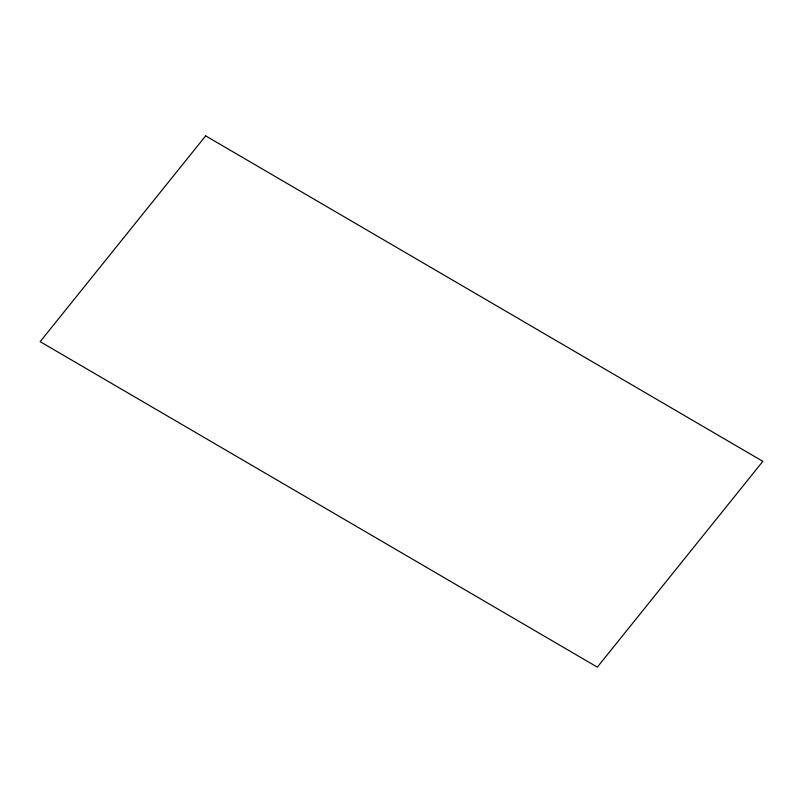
<?xml version="1.0" encoding="UTF-8"?>
<svg xmlns="http://www.w3.org/2000/svg" width="803" height="803" viewBox="0 0 803 803"><rect width="100%" height="100%" fill="white"/><g stroke="black" fill="none" stroke-linecap="round" stroke-linejoin="round"><path stroke-width="1.2" d="M205.668 135.868L40.15 341.656L597.332 667.132L762.85 461.344L205.668 135.868"/></g></svg>
